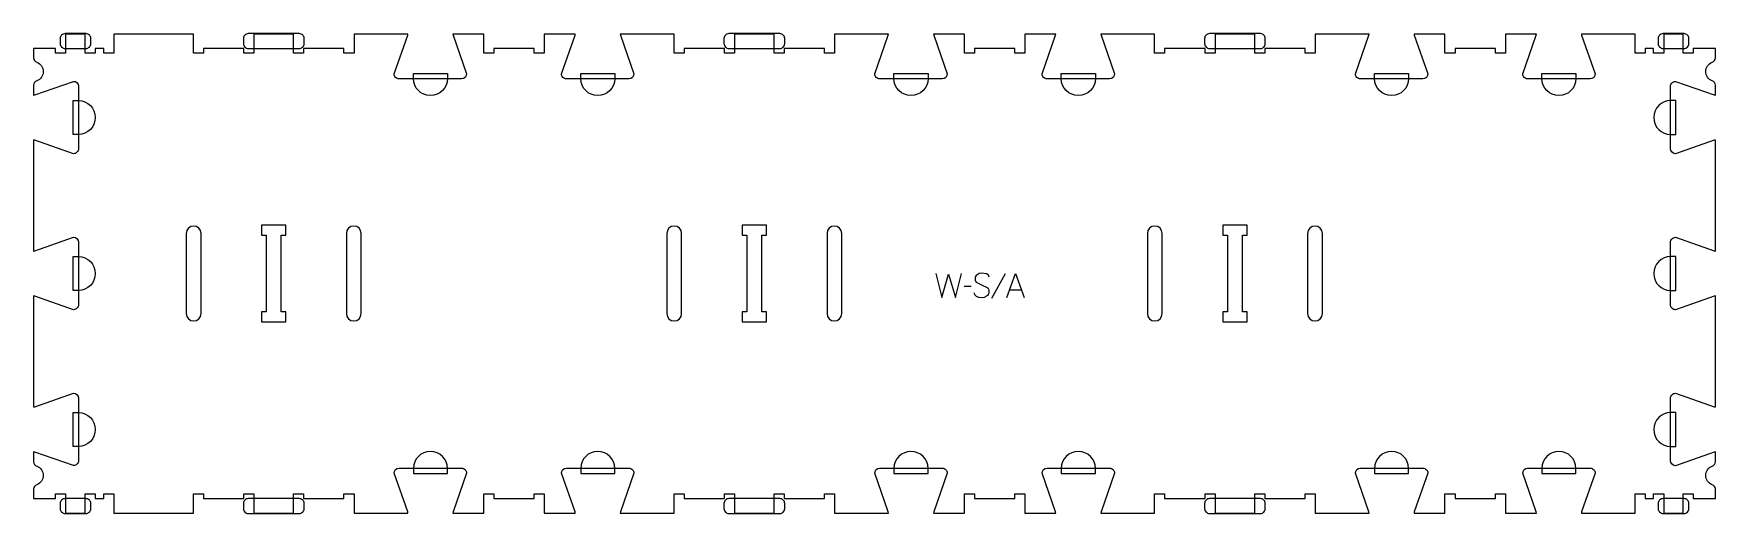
# Model space of a CAD drawing. Header units: millimetres. Extents: x -1044 to 1055, y -300 to 300.
import ezdxf

# ---------------------------------------------------------------- set-up
doc = ezdxf.new("R2010")
doc.units = ezdxf.units.MM
for name, color, linetype, true_color in [('1_ANYTOOL_1MMDEEP_LABELS_S', 2, 'Continuous', 0xffff00), ('3_ANYTOOL_CUTTHROUGH_INSID', 4, 'Continuous', 0x00ffff), ('4_ANYTOOL_CUTTHROUGH_OUTSI', 5, 'Continuous', 0x0000ff), ('5_ANYTOOL_HALF_MILL_9MM_IN', 3, 'Continuous', 0x00ff00)]:
    doc.layers.add(name, color=color, linetype=linetype, true_color=true_color)

msp = doc.modelspace()

# ---------------------------------------------------------------- linework, layer by layer
at = {"layer": '1_ANYTOOL_1MMDEEP_LABELS_S'}
for p, q in [((126.1, -16.1), (117.3, -16.2)), ((168.7, -0.5), (151.5, -31.2)), ((173.9, -20.4), (188.8, -20.4))]:
    msp.add_line(p, q, dxfattribs=at)
for points in [[(148.4, -4.6), (148.2, -3.2), (147.5, -2.1), (146.5, -1.2), (145.1, -0.6), (139, 0.3), (136, -0.1), (133.4, -1.5), (132.3, -2.5), (131.5, -3.7), (131, -5.1), (130.9, -6.7), (131.1, -8.3), (131.6, -9.7), (132.5, -10.8), (139.9, -14.6), (145.9, -17.5), (147.1, -18.5), (147.9, -19.7), (148.3, -21.2), (148, -24.7), (147.4, -26.2), (146.4, -27.5), (145.1, -28.5), (142.2, -29.9), (138.9, -30.3), (135.8, -30), (132.9, -28.8), (131.7, -27.9), (130.8, -26.8), (130.3, -25.6), (130.1, -24.1)], [(81.8, 0), (89.5, -30), (97.9, -0.9), (106.4, -30), (113.9, 0)], [(170.4, -30), (181.3, 0), (192.3, -30)]]:
    msp.add_lwpolyline(points, dxfattribs=at)
at = {"layer": '3_ANYTOOL_CUTTHROUGH_INSID'}
for points in [[(-835.4, -50), (-835.4, 50, 1), (-853.9, 50), (-853.9, -50, 1)], [(-653.9, -50, 1), (-635.4, -50), (-635.4, 50, 1), (-653.9, 50)], [(-235.4, -50), (-235.4, 50, 1), (-253.9, 50), (-253.9, -50, 1)], [(-53.9, -50, 1), (-35.4, -50), (-35.4, 50, 1), (-53.9, 50)], [(364.6, -50), (364.6, 50, 1), (346.1, 50), (346.1, -50, 1)], [(546.1, -50, 1), (564.6, -50), (564.6, 50, 1), (546.1, 50)]]:
    msp.add_lwpolyline(points, format="xyb", close=True, dxfattribs=at)
for points in [[(-729.4, 60.2), (-759.9, 60.2), (-759.9, 47.7), (-753.9, 47.7), (-753.9, -47.8), (-759.9, -47.8), (-759.9, -60.3), (-729.4, -60.3), (-729.4, -47.8), (-735.4, -47.8), (-735.4, 47.7), (-729.4, 47.7)], [(-129.4, 60.2), (-159.9, 60.2), (-159.9, 47.7), (-153.9, 47.7), (-153.9, -47.8), (-159.9, -47.8), (-159.9, -60.3), (-129.4, -60.3), (-129.4, -47.8), (-135.4, -47.8), (-135.4, 47.7), (-129.4, 47.7)], [(470.6, 60.2), (440.1, 60.2), (440.1, 47.7), (446.1, 47.7), (446.1, -47.8), (440.1, -47.8), (440.1, -60.3), (470.6, -60.3), (470.6, -47.8), (464.6, -47.8), (464.6, 47.7), (470.6, 47.7)]]:
    msp.add_lwpolyline(points, close=True, dxfattribs=at)
at = {"layer": '4_ANYTOOL_CUTTHROUGH_OUTSI'}
msp.add_lwpolyline([(1053.8, -28.3), (1005.5, -45.2), (1005.4, -45.3, -0.414214), (999.1, -39), (999.1, 39, -0.414214), (1005.4, 45.2), (1005.5, 45.2), (1053.8, 28.3), (1055.1, 28.1), (1055.1, 166.8), (1053.7, 166.6), (1005.4, 149.6), (1003.1, 150.1), (1001, 151.5), (999.6, 153.6), (999.1, 155.9), (999.1, 233.9, -0.419618), (1005.5, 240.1), (1053.8, 223.2), (1055.1, 223), (1055.1, 235.4, 0.317837), (1051.3, 240.8, -0.707107), (1051.3, 263.9, 0.317837), (1055.1, 269.3), (1055.1, 281.2), (1027.6, 281.2), (1027.6, 275.5, -0.414214), (1027.4, 275.2), (1015.4, 275.2, -0.414214), (1015.1, 275.5), (1015.1, 299.2), (990.6, 299.2), (990.6, 275.5, -0.414214), (990.4, 275.2), (978.4, 275.2, -0.414214), (978.1, 275.5), (978.1, 281.2), (967.6, 281.2), (967.6, 275.5, -0.414214), (967.4, 275.2), (955.4, 275.2, -0.414214), (955.1, 275.5), (955.1, 299.2), (887.9, 299.2), (888.2, 297.9), (905.1, 249.5), (904.7, 247.2), (903.3, 245.1), (901.1, 243.7), (898.8, 243.2), (820.8, 243.2, -0.419618), (814.6, 249.6), (831.5, 297.9), (831.7, 299.2), (793.1, 299.2), (793.1, 275.5, -0.414214), (792.9, 275.2), (780.9, 275.2, -0.414214), (780.6, 275.5), (780.6, 281.2), (730.1, 281.2), (730.1, 275.5, -0.414214), (729.9, 275.2), (717.9, 275.2, -0.414214), (717.6, 275.5), (717.6, 299.2), (679, 299.2), (679.3, 297.9), (696.2, 249.5), (695.7, 247.2), (694.4, 245.1), (692.2, 243.7), (689.9, 243.2), (611.9, 243.2, -0.419618), (605.7, 249.6), (622.6, 297.9), (622.8, 299.2), (555.6, 299.2), (555.6, 275.5, -0.414214), (555.4, 275.2), (543.4, 275.2, -0.414214), (543.1, 275.5), (543.1, 281.2), (492.6, 281.2), (492.6, 275.5, -0.414214), (492.4, 275.2), (480.4, 275.2, -0.414214), (480.1, 275.5), (480.1, 299.2), (430.6, 299.2), (430.6, 275.5, -0.414214), (430.4, 275.2), (418.4, 275.2, -0.414214), (418.1, 275.5), (418.1, 281.2), (367.6, 281.2), (367.6, 275.5, -0.414214), (367.4, 275.2), (355.4, 275.2, -0.414214), (355.1, 275.5), (355.1, 299.2), (287.9, 299.2), (288.2, 297.9), (305.1, 249.5), (304.7, 247.2), (303.3, 245.1), (301.1, 243.7), (298.8, 243.2), (220.8, 243.2, -0.419618), (214.6, 249.6), (231.5, 297.9), (231.7, 299.2), (193.1, 299.2), (193.1, 275.5, -0.414214), (192.9, 275.2), (180.9, 275.2, -0.414214), (180.6, 275.5), (180.6, 281.2), (130.1, 281.2), (130.1, 275.5, -0.414214), (129.9, 275.2), (117.9, 275.2, -0.414214), (117.6, 275.5), (117.6, 299.2), (79, 299.2), (79.3, 297.9), (96.2, 249.5), (95.7, 247.2), (94.4, 245.1), (92.2, 243.7), (89.9, 243.2), (11.9, 243.2, -0.419618), (5.7, 249.6), (22.6, 297.9), (22.8, 299.2), (-44.4, 299.2), (-44.4, 275.5, -0.414214), (-44.6, 275.2), (-56.6, 275.2, -0.414214), (-56.9, 275.5), (-56.9, 281.2), (-107.4, 281.2), (-107.4, 275.5, -0.414214), (-107.6, 275.2), (-119.6, 275.2, -0.414214), (-119.9, 275.5), (-119.9, 299.2), (-169.4, 299.2), (-169.4, 275.5, -0.414214), (-169.6, 275.2), (-181.6, 275.2, -0.414214), (-181.9, 275.5), (-181.9, 281.2), (-232.4, 281.2), (-232.4, 275.5, -0.414214), (-232.6, 275.2), (-244.6, 275.2, -0.414214), (-244.9, 275.5), (-244.9, 299.2), (-312.1, 299.2), (-311.8, 297.9), (-294.9, 249.5), (-295.3, 247.2), (-296.7, 245.1), (-298.9, 243.7), (-301.2, 243.2), (-379.2, 243.2, -0.419618), (-385.4, 249.6), (-368.5, 297.9), (-368.3, 299.2), (-406.9, 299.2), (-406.9, 275.5, -0.414214), (-407.1, 275.2), (-419.1, 275.2, -0.414214), (-419.4, 275.5), (-419.4, 281.2), (-469.9, 281.2), (-469.9, 275.5, -0.414214), (-470.1, 275.2), (-482.1, 275.2, -0.414214), (-482.4, 275.5), (-482.4, 299.2), (-521, 299.2), (-520.7, 297.9), (-503.8, 249.5), (-504.3, 247.2), (-505.6, 245.1), (-507.8, 243.7), (-510.1, 243.2), (-588.1, 243.2, -0.419618), (-594.3, 249.6), (-577.4, 297.9), (-577.2, 299.2), (-644.4, 299.2), (-644.4, 275.5, -0.414214), (-644.6, 275.2), (-656.6, 275.2, -0.414214), (-656.9, 275.5), (-656.9, 281.2), (-707.4, 281.2), (-707.4, 275.5, -0.414214), (-707.6, 275.2), (-719.6, 275.2, -0.414214), (-719.9, 275.5), (-719.9, 299.2), (-769.4, 299.2), (-769.4, 275.5, -0.414214), (-769.6, 275.2), (-781.6, 275.2, -0.414214), (-781.9, 275.5), (-781.9, 281.2), (-832.4, 281.2), (-832.4, 275.5, -0.414214), (-832.6, 275.2), (-844.6, 275.2, -0.414214), (-844.9, 275.5), (-844.9, 299.2), (-944.4, 299.2), (-944.4, 275.5, -0.414214), (-944.6, 275.2), (-956.6, 275.2, -0.414214), (-956.9, 275.5), (-956.9, 281.2), (-967.4, 281.2), (-967.4, 275.5, -0.414214), (-967.6, 275.2), (-979.6, 275.2, -0.414214), (-979.9, 275.5), (-979.9, 299.2), (-1004.4, 299.2), (-1004.4, 275.5, -0.414214), (-1004.6, 275.2), (-1016.6, 275.2, -0.414214), (-1016.9, 275.5), (-1016.9, 281.2), (-1044.4, 281.2), (-1044.4, 269.3, 0.317837), (-1040.5, 263.9, -0.707107), (-1040.5, 240.8, 0.317837), (-1044.4, 235.4), (-1044.4, 223), (-1043, 223.2), (-994.6, 240.1), (-992.3, 239.7), (-990.2, 238.3), (-988.8, 236.2), (-988.4, 233.9), (-988.4, 155.9, -0.419618), (-994.7, 149.7), (-1043, 166.6), (-1044.4, 166.8), (-1044.4, 28.1), (-1043, 28.3), (-994.6, 45.2), (-992.3, 44.8), (-990.2, 43.4), (-988.8, 41.3), (-988.4, 39), (-988.4, -39, -0.419618), (-994.7, -45.2), (-1043, -28.3), (-1044.4, -28.1), (-1044.4, -166.8), (-1043, -166.6), (-994.6, -149.7), (-992.3, -150.1), (-990.2, -151.5), (-988.8, -153.6), (-988.4, -155.9), (-988.4, -233.9, -0.419618), (-994.7, -240.1), (-1043, -223.2), (-1044.4, -223), (-1044.4, -235.4, 0.317837), (-1040.5, -240.8, -0.707107), (-1040.5, -263.9, 0.317837), (-1044.4, -269.3), (-1044.4, -281.3), (-1016.9, -281.3), (-1016.9, -275.5, -0.414214), (-1016.6, -275.3), (-1004.6, -275.3, -0.414214), (-1004.4, -275.5), (-1004.4, -299.3), (-979.9, -299.3), (-979.9, -275.5, -0.414214), (-979.6, -275.3), (-967.6, -275.3, -0.414214), (-967.4, -275.5), (-967.4, -281.3), (-956.9, -281.3), (-956.9, -275.5, -0.414214), (-956.6, -275.3), (-944.6, -275.3, -0.414214), (-944.4, -275.5), (-944.4, -299.3), (-844.9, -299.3), (-844.9, -275.5, -0.414214), (-844.6, -275.3), (-832.6, -275.3, -0.414214), (-832.4, -275.5), (-832.4, -281.3), (-781.9, -281.3), (-781.9, -275.5, -0.414214), (-781.6, -275.3), (-769.6, -275.3, -0.414214), (-769.4, -275.5), (-769.4, -299.3), (-719.9, -299.3), (-719.9, -275.5, -0.414214), (-719.6, -275.3), (-707.6, -275.3, -0.414214), (-707.4, -275.5), (-707.4, -281.3), (-656.9, -281.3), (-656.9, -275.5, -0.414214), (-656.6, -275.3), (-644.6, -275.3, -0.414214), (-644.4, -275.5), (-644.4, -299.3), (-577.2, -299.3), (-577.4, -297.9), (-594.3, -249.5), (-593.9, -247.2), (-592.5, -245.1), (-590.4, -243.7), (-588.1, -243.3), (-510.1, -243.3, -0.419618), (-503.8, -249.6), (-520.7, -297.9), (-521, -299.3), (-482.4, -299.3), (-482.4, -275.5, -0.414214), (-482.1, -275.3), (-470.1, -275.3, -0.414214), (-469.9, -275.5), (-469.9, -281.3), (-419.4, -281.3), (-419.4, -275.5, -0.414214), (-419.1, -275.3), (-407.1, -275.3, -0.414214), (-406.9, -275.5), (-406.9, -299.3), (-368.3, -299.3), (-368.5, -297.9), (-385.4, -249.5), (-385, -247.2), (-383.6, -245.1), (-381.5, -243.7), (-379.2, -243.3), (-301.2, -243.3, -0.419618), (-294.9, -249.6), (-311.8, -297.9), (-312.1, -299.3), (-244.9, -299.3), (-244.9, -275.5, -0.414214), (-244.6, -275.3), (-232.6, -275.3, -0.414214), (-232.4, -275.5), (-232.4, -281.3), (-181.9, -281.3), (-181.9, -275.5, -0.414214), (-181.6, -275.3), (-169.6, -275.3, -0.414214), (-169.4, -275.5), (-169.4, -299.3), (-119.9, -299.3), (-119.9, -275.5, -0.414214), (-119.6, -275.3), (-107.6, -275.3, -0.414214), (-107.4, -275.5), (-107.4, -281.3), (-56.9, -281.3), (-56.9, -275.5, -0.414214), (-56.6, -275.3), (-44.6, -275.3, -0.414214), (-44.4, -275.5), (-44.4, -299.3), (22.8, -299.3), (22.6, -297.9), (5.7, -249.5), (6.1, -247.2), (7.5, -245.1), (9.6, -243.7), (11.9, -243.3), (89.9, -243.3, -0.419618), (96.2, -249.6), (79.3, -297.9), (79, -299.3), (117.6, -299.3), (117.6, -275.5, -0.414214), (117.9, -275.3), (129.9, -275.3, -0.414214), (130.1, -275.5), (130.1, -281.3), (180.6, -281.3), (180.6, -275.5, -0.414214), (180.9, -275.3), (192.9, -275.3, -0.414214), (193.1, -275.5), (193.1, -299.3), (231.7, -299.3), (231.5, -297.9), (214.6, -249.5), (215, -247.2), (216.4, -245.1), (218.5, -243.7), (220.8, -243.3), (298.8, -243.3, -0.419618), (305.1, -249.6), (288.2, -297.9), (287.9, -299.3), (355.1, -299.3), (355.1, -275.5, -0.414214), (355.4, -275.3), (367.4, -275.3, -0.414214), (367.6, -275.5), (367.6, -281.3), (418.1, -281.3), (418.1, -275.5, -0.414214), (418.4, -275.3), (430.4, -275.3, -0.414214), (430.6, -275.5), (430.6, -299.3), (480.1, -299.3), (480.1, -275.5, -0.414214), (480.4, -275.3), (492.4, -275.3, -0.414214), (492.6, -275.5), (492.6, -281.3), (543.1, -281.3), (543.1, -275.5, -0.414214), (543.4, -275.3), (555.4, -275.3, -0.414214), (555.6, -275.5), (555.6, -299.3), (622.8, -299.3), (622.6, -297.9), (605.7, -249.5), (606.1, -247.2), (607.5, -245.1), (609.6, -243.7), (611.9, -243.3), (689.9, -243.3, -0.419618), (696.2, -249.6), (679.3, -297.9), (679, -299.3), (717.6, -299.3), (717.6, -275.5, -0.414214), (717.9, -275.3), (729.9, -275.3, -0.414214), (730.1, -275.5), (730.1, -281.3), (780.6, -281.3), (780.6, -275.5, -0.414214), (780.9, -275.3), (792.9, -275.3, -0.414214), (793.1, -275.5), (793.1, -299.3), (831.7, -299.3), (831.5, -297.9), (814.6, -249.5), (815, -247.2), (816.4, -245.1), (818.5, -243.7), (820.8, -243.3), (898.8, -243.3, -0.419618), (905.1, -249.6), (888.2, -297.9), (887.9, -299.3), (955.1, -299.3), (955.1, -275.5, -0.414214), (955.4, -275.3), (967.4, -275.3, -0.414214), (967.6, -275.5), (967.6, -281.3), (978.1, -281.3), (978.1, -275.5, -0.414214), (978.4, -275.3), (990.4, -275.3, -0.414214), (990.6, -275.5), (990.6, -299.3), (1015.1, -299.3), (1015.1, -275.5, -0.414214), (1015.4, -275.3), (1027.4, -275.3, -0.414214), (1027.6, -275.5), (1027.6, -281.3), (1055.1, -281.3), (1055.1, -269.3, 0.317837), (1051.3, -263.9, -0.707107), (1051.3, -240.8, 0.317837), (1055.1, -235.4), (1055.1, -223), (1053.7, -223.2), (1005.4, -240.2), (1003.1, -239.7), (1001, -238.3), (999.6, -236.2), (999.1, -233.9), (999.1, -155.9, -0.419618), (1005.5, -149.7), (1053.8, -166.6), (1055.1, -166.8), (1055.1, -28.1)], format="xyb", close=True, dxfattribs=at)
at = {"layer": '5_ANYTOOL_HALF_MILL_9MM_IN'}
for points in [[(-1005.2, 299.7, 0.414214), (-1011.2, 293.7), (-1011.2, 287.2, 0.414214), (-1005.2, 281.2), (-979, 281.2, 0.414214), (-973, 287.2), (-973, 293.7, 0.414214), (-979, 299.7)], [(-776.5, 299.7, 0.414214), (-782.5, 293.7), (-782.5, 287.2, 0.414214), (-776.5, 281.2), (-712.7, 281.2, 0.414214), (-706.7, 287.2), (-706.7, 293.7, 0.414214), (-712.7, 299.7)], [(-176.5, 299.7, 0.414214), (-182.5, 293.7), (-182.5, 287.2, 0.414214), (-176.5, 281.2), (-112.7, 281.2, 0.414214), (-106.7, 287.2), (-106.7, 293.7, 0.414214), (-112.7, 299.7)], [(423.5, 299.7, 0.414214), (417.5, 293.7), (417.5, 287.2, 0.414214), (423.5, 281.2), (487.3, 281.2, 0.414214), (493.3, 287.2), (493.3, 293.7, 0.414214), (487.3, 299.7)], [(989.8, 299.7, 0.414214), (983.8, 293.7), (983.8, 287.2, 0.414214), (989.8, 281.2), (1016, 281.2, 0.414214), (1022, 287.2), (1022, 293.7, 0.414214), (1016, 299.7)], [(-527.8, 243.5, -1), (-570.3, 243.5), (-570.3, 249.7), (-527.8, 249.7)], [(-318.9, 243.5, -1), (-361.4, 243.5), (-361.4, 249.7), (-318.9, 249.7)], [(72.2, 243.5, -1), (29.7, 243.5), (29.7, 249.7), (72.2, 249.7)], [(281.1, 243.5, -1), (238.6, 243.5), (238.6, 249.7), (281.1, 249.7)], [(672.2, 243.5, -1), (629.7, 243.5), (629.7, 249.7), (672.2, 249.7)], [(881.1, 243.5, -1), (838.6, 243.5), (838.6, 249.7), (881.1, 249.7)], [(-988.6, 216.1, -1), (-988.6, 173.6), (-994.9, 173.6), (-994.9, 216.1)], [(999.4, 216.1, 1), (999.4, 173.6), (1005.6, 173.6), (1005.6, 216.1)], [(-988.6, 21.2, -1), (-988.6, -21.3), (-994.9, -21.3), (-994.9, 21.2)], [(999.4, 21.2, 1), (999.4, -21.3), (1005.6, -21.3), (1005.6, 21.2)], [(-988.6, -173.7, -1), (-988.6, -216.2), (-994.9, -216.2), (-994.9, -173.7)], [(999.4, -173.7, 1), (999.4, -216.2), (1005.6, -216.2), (1005.6, -173.7)], [(-527.8, -243.5, 1), (-570.3, -243.5), (-570.3, -249.8), (-527.8, -249.8)], [(-318.9, -243.5, 1), (-361.4, -243.5), (-361.4, -249.8), (-318.9, -249.8)], [(72.2, -243.5, 1), (29.7, -243.5), (29.7, -249.8), (72.2, -249.8)], [(281.1, -243.5, 1), (238.6, -243.5), (238.6, -249.8), (281.1, -249.8)], [(672.2, -243.5, 1), (629.7, -243.5), (629.7, -249.8), (672.2, -249.8)], [(881.1, -243.5, 1), (838.6, -243.5), (838.6, -249.8), (881.1, -249.8)], [(-1005.2, -281.3, 0.414214), (-1011.2, -287.3), (-1011.2, -293.8, 0.414214), (-1005.2, -299.8), (-979, -299.8, 0.414214), (-973, -293.8), (-973, -287.3, 0.414214), (-979, -281.3)], [(-776.5, -281.3, 0.414214), (-782.5, -287.3), (-782.5, -293.8, 0.414214), (-776.5, -299.8), (-712.7, -299.8, 0.414214), (-706.7, -293.8), (-706.7, -287.3, 0.414214), (-712.7, -281.3)], [(-176.5, -281.3, 0.414214), (-182.5, -287.3), (-182.5, -293.8, 0.414214), (-176.5, -299.8), (-112.7, -299.8, 0.414214), (-106.7, -293.8), (-106.7, -287.3, 0.414214), (-112.7, -281.3)], [(423.5, -281.3, 0.414214), (417.5, -287.3), (417.5, -293.8, 0.414214), (423.5, -299.8), (487.3, -299.8, 0.414214), (493.3, -293.8), (493.3, -287.3, 0.414214), (487.3, -281.3)], [(989.8, -281.3, 0.414214), (983.8, -287.3), (983.8, -293.8, 0.414214), (989.8, -299.8), (1016, -299.8, 0.414214), (1022, -293.8), (1022, -287.3, 0.414214), (1016, -281.3)]]:
    msp.add_lwpolyline(points, format="xyb", close=True, dxfattribs=at)

doc.saveas('drawing.dxf')
